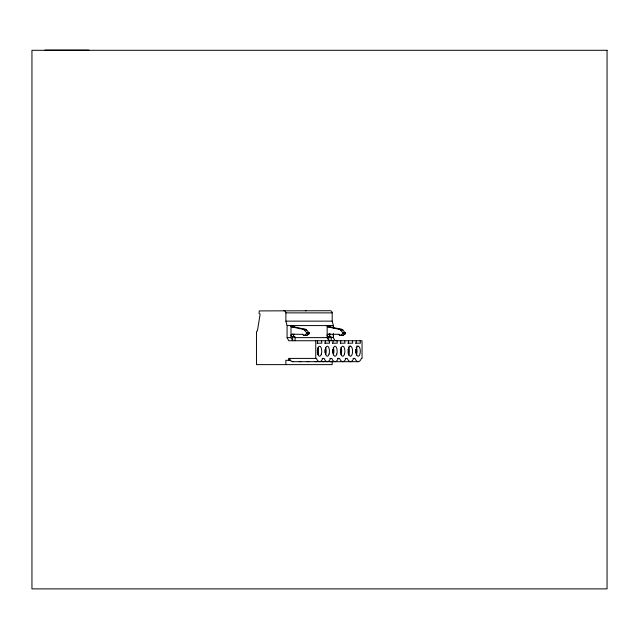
<?xml version="1.0" encoding="UTF-8"?>
<svg xmlns="http://www.w3.org/2000/svg" width="639" height="639" viewBox="0 0 639 639"><rect width="100%" height="100%" fill="white"/><g stroke="black" fill="none" stroke-linecap="round" stroke-linejoin="round"><path stroke-width="0.96" d="M317.343 343.183L317.703 340.739M325.059 343.183L325.419 340.739M332.775 343.183L333.135 340.739M340.491 343.183L340.851 340.739M348.207 343.183L348.567 340.739M355.923 343.183L356.282 340.739M302.479 334.317L303.397 335.259A1.078 0.974 -90 0 0 304.579 335.379L307.095 333.159L304.212 329.972A2.692 2.444 -90 0 0 303.014 329.309L291.847 326.904A1.078 0.974 -90 0 1 291.112 326.09L291.009 325.578L291.009 337.624L292.638 340.739L292.638 337.144L291.983 336.426A1.078 0.974 -90 0 1 291.009 335.323A1.078 0.974 -90 0 1 292.023 334.269L294.459 334.269A1.078 0.974 -90 0 0 293.437 335.323A1.078 0.974 -90 0 0 294.411 336.426L295.066 337.144L295.066 340.739M304.579 335.379L307.008 335.379L309.5 333.422L306.648 329.972A2.692 2.444 -90 0 0 305.442 329.309L294.275 326.904L291.847 326.904M338.622 334.317L339.549 335.259A1.078 0.974 -90 0 0 340.731 335.379L343.247 333.159L340.363 329.972A2.692 2.444 -90 0 0 339.157 329.309L327.991 326.904A1.078 0.974 -90 0 1 327.256 326.09L327.152 325.578L327.152 337.624L328.781 340.739L328.781 337.144L328.134 336.426A1.078 0.974 -90 0 1 327.152 335.323A1.078 0.974 -90 0 1 328.174 334.269L330.603 334.269A1.078 0.974 -90 0 0 329.588 335.323A1.078 0.974 -90 0 0 330.563 336.426L331.218 337.144L331.218 340.739M340.731 335.379L343.159 335.379L345.651 333.422L342.792 329.972A2.692 2.444 -90 0 0 341.585 329.309L330.427 326.904L327.991 326.904M305.586 310.913L306.033 310.714M44.882 50.114L88.901 50.114M285.881 312.87L332.176 312.87L332.176 321.137L333.382 325.578L333.382 328.358L333.382 325.578L287.087 325.578L285.881 321.137L285.881 312.87A2.157 1.957 -90 0 0 283.932 310.714M285.881 321.137L332.176 321.137M291.112 326.09L293.541 326.09A1.078 0.974 -90 0 0 294.275 326.904M327.256 326.09L329.692 326.09A1.078 0.974 -90 0 0 330.427 326.904M303.014 329.309L305.442 329.309M339.157 329.309L341.585 329.309M304.212 329.972L306.648 329.972M340.363 329.972L342.792 329.972M306.888 332.703L309.316 332.703M343.039 332.703L345.467 332.703M306.792 333.838L309.22 333.838M342.943 333.838L345.372 333.838M303.397 335.259L305.825 335.259A1.078 0.974 -90 0 0 307.008 335.379M339.549 335.259L341.977 335.259A1.078 0.974 -90 0 0 343.159 335.379M291.983 336.426L294.411 336.426M328.134 336.426L330.563 336.426M292.638 337.144L295.066 337.144M328.781 337.144L331.218 337.144M287.087 325.578L287.087 337.624L291.009 337.624M294.427 337.624L327.152 337.624M330.531 337.624L333.382 337.624L335.012 340.739M317.048 343.183L321.872 343.183L321.513 340.739M324.764 343.183L329.588 343.183L329.229 340.739M332.48 343.183L337.304 343.183L336.945 340.739M340.188 343.183L345.02 343.183L344.661 340.739M347.904 343.183L352.736 343.183L352.377 340.739M355.619 343.183L360.452 343.183L360.092 340.739M348.846 346.186L350.476 346.186A5.032 2.125 -90 0 1 352.313 353.734A5.032 2.125 -90 0 1 348.63 353.734A5.032 2.125 -90 0 1 350.476 346.186M356.562 346.186L358.191 346.186A5.032 2.125 -90 0 1 360.029 353.734A5.032 2.125 -90 0 1 356.346 353.734A5.032 2.125 -90 0 1 358.191 346.186M322.176 358.407L324.101 358.407A10.48 4.425 90 0 0 330.547 358.407M329.892 358.407L331.817 358.407A10.48 4.425 -90 0 0 338.263 358.407M337.608 358.407L339.533 358.407A10.48 4.425 -90 0 0 345.979 358.407M345.324 358.407L347.249 358.407A10.48 4.425 -90 0 0 353.694 358.407M353.04 358.407L354.964 358.407A10.48 4.425 -90 0 0 361.41 358.407L362.049 358.407L362.049 340.739L288.716 340.739L287.087 337.624M290.809 360.308L285.881 360.308L285.881 364.621M292.574 361.69L358.191 361.69M328.174 334.269L339.157 334.309M292.023 334.269L303.006 334.309M329.588 325.578L329.692 326.09M293.437 325.578L293.541 326.09M332.176 361.171L332.176 364.621L256.471 364.621L256.471 331.553L257.445 330.834L260.121 314.116L259.011 313.406L259.29 310.913L330.219 310.714A2.157 1.957 -90 0 1 332.176 312.87M329.588 333.39L329.588 335.347M315.754 340.739L315.754 358.407M288.716 360.308L288.716 358.407L316.385 358.407A10.48 4.425 -90 0 0 322.831 358.407M317.918 347.808A5.032 2.125 -90 0 1 317.918 354.621M356.235 347.249A5.032 2.125 -90 0 1 356.235 355.188M317.295 350.044A2.516 1.062 -90 0 1 317.295 352.385M293.589 361.41A10.48 4.425 -90 0 1 289.355 358.407M332.576 349.549A2.516 1.062 -90 0 1 332.576 352.888M333.223 347.512A5.032 2.125 -90 0 1 333.223 354.917M347.92 349.333A2.516 1.062 -90 0 1 347.92 353.095M348.519 347.249A5.032 2.125 -90 0 1 348.519 355.188M340.291 349.549A2.516 1.062 -90 0 1 340.291 352.888M340.938 347.512A5.032 2.125 -90 0 1 340.938 354.917M324.939 349.789A2.516 1.062 -90 0 1 324.939 352.648M325.634 347.808A5.032 2.125 -90 0 1 325.634 354.621M355.627 349.349A2.516 1.062 -90 0 1 355.619 353.103M332.168 361.41A10.48 4.425 90 0 1 330.139 361.41M324.452 361.41A10.48 4.425 90 0 1 322.423 361.41M309.02 361.41A10.48 4.425 -90 0 1 306.992 361.41M301.304 361.41A10.48 4.425 -90 0 1 299.276 361.41M316.736 361.41A10.48 4.425 90 0 1 314.707 361.41M333.382 333.917L333.382 337.624L333.382 333.917M607.05 50.297L31.95 50.297L31.95 588.886L607.05 588.886L607.05 50.297M321.353 354.086A5.032 2.125 -90 0 0 319.788 346.202A5.032 2.125 -90 0 0 317.687 353.359A5.032 2.125 -90 0 0 321.353 354.086M336.785 354.086A5.032 2.125 -90 0 0 335.219 346.202A5.032 2.125 -90 0 0 333.119 353.359A5.032 2.125 -90 0 0 336.785 354.086M329.069 354.086A5.032 2.125 -90 0 0 327.503 346.202A5.032 2.125 -90 0 0 325.403 353.359A5.032 2.125 -90 0 0 329.069 354.086M344.597 353.734A5.032 2.125 -90 0 0 342.76 346.186A5.032 2.125 -90 0 0 340.914 353.734A5.032 2.125 -90 0 0 344.597 353.734"/></g></svg>
